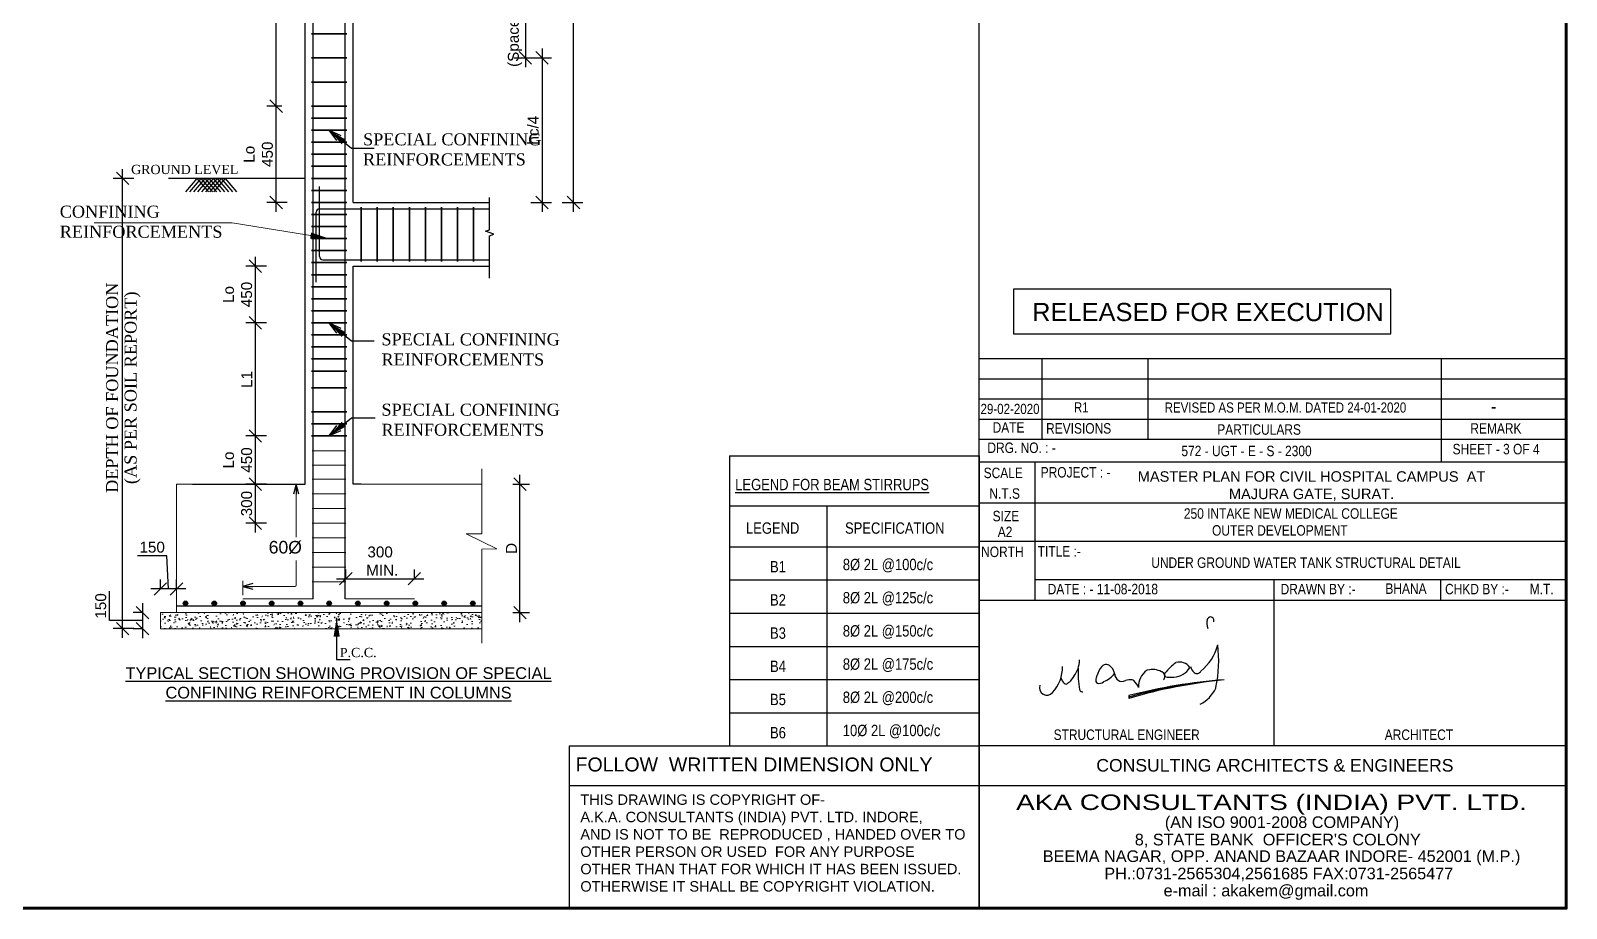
# Model space of a CAD drawing. Header units: inches. Extents: x -82712 to 364260, y -240815 to -94944.
# Drawn here: x 136435 to 159312, y -149045 to -135972 of the extents above; entities that cross this region are included whole.
import ezdxf
from ezdxf.enums import TextEntityAlignment as Align

# ---------------------------------------------------------------- set-up
doc = ezdxf.new("R2010")
doc.units = ezdxf.units.IN
doc.header["$MEASUREMENT"] = 0
doc.layers.get('Defpoints').update_dxf_attribs({"color": 8})
for name, color, linetype, lineweight in [('2MM', 8, 'Continuous', 20), ('CAP', 171, 'Continuous', 20), ('HATCH', 252, 'Continuous', 15), ('REIN', 90, 'Continuous', 35), ('text', 7, 'Continuous', 25)]:
    doc.layers.add(name, color=color, linetype=linetype, lineweight=lineweight)
for name, color, linetype in [('COL TEXT', 7, 'Continuous'), ('Dim', 135, 'Continuous'), ('FORMAT', 7, 'Continuous'), ('T-Text', 7, 'Continuous'), ('TITLE', 7, 'Continuous')]:
    doc.layers.add(name, color=color, linetype=linetype)
doc.layers.add('SINGCHER', color=7, linetype='Continuous', lineweight=25, true_color=0x003beb)
doc.styles.add('10 INCH', font='arial.ttf')
doc.styles.add('a1', font='arial.ttf', dxfattribs={"height": 0.3})
doc.styles.add('A2', font='arial.ttf', dxfattribs={"height": 0.25})
doc.styles.add('ARIAL NARROW', font='ARIALN.TTF')
doc.styles.add('COL', font='times.ttf')
doc.styles.add('ROMAND', font='arial.ttf')
doc.styles.add('sanserif', font='sanss___.ttf', dxfattribs={"height": 300})
doc.styles.get("Standard").update_dxf_attribs({"font": 'arial.ttf'})
doc.dimstyles.new('CL DIMENSIONS', dxfattribs={"dimtxt": 0.25, "dimasz": 0.2, "dimexe": 0.15, "dimexo": 0.5, "dimgap": 0.05, "dimtad": 1, "dimdec": 0, "dimlfac": 1000, "dimzin": 3, "dimdsep": 46, "dimtxsty": '10 INCH', "dimblk": 'OBLIQUE', "dimcen": 0.15, "dimdle": 0.15, "dimclrd": 256, "dimclre": 256, "dimclrt": 256, "dimadec": 1, "dimazin": 0, "dimtfac": 1, "dimtdec": 0, "dimtofl": 0, "dimtmove": 1, "dimatfit": 3, "dimldrblk": 'OPEN30', "dimfxl": 1, "dimtolj": 1, "dimtzin": 0, "dimlwd": -1, "dimlwe": -1, "dimarcsym": 0})
doc.dimstyles.new('GRID DIM', dxfattribs={"dimtxt": 0.35, "dimasz": 0.1, "dimexe": 0.1, "dimexo": 0.1, "dimgap": 0.09, "dimtad": 0, "dimdec": 0, "dimlfac": 1000, "dimzin": 0, "dimdsep": 46, "dimtxsty": 'Standard', "dimblk": 'OBLIQUE', "dimcen": 0.09, "dimclrd": 73, "dimclre": 73, "dimclrt": 1, "dimadec": 0, "dimazin": 0, "dimtfac": 1, "dimtdec": 0, "dimtofl": 0, "dimtmove": 1, "dimatfit": 3, "dimfxl": 1.25, "dimtolj": 1, "dimtzin": 0, "dimlwd": 13, "dimlwe": 13, "dimarcsym": 0})
doc.dimstyles.get("Standard").update_dxf_attribs({"dimtxt": 0.18, "dimasz": 0.18, "dimexe": 0.18, "dimexo": 0.0625, "dimgap": 0.09, "dimtad": 0, "dimtih": 1, "dimtoh": 1, "dimdec": 4, "dimzin": 0, "dimdsep": 46, "dimtxsty": 'Standard', "dimcen": 0.09, "dimadec": 0, "dimazin": 0, "dimtfac": 1, "dimtdec": 4, "dimtofl": 0, "dimtmove": 0, "dimatfit": 3, "dimfxl": 1, "dimtolj": 1, "dimtzin": 0, "dimarcsym": 0})

# ---------------------------------------------------------------- blocks, each defined once
blk = doc.blocks.new('MANOJ SIR')
at = {"layer": 'SINGCHER'}
blk.add_line((127.7, -15), (127.7, -18.9), dxfattribs=at)
for centre, radius, start, end in [((255.8, 88.9), 16.1, 156.7141, 207.4099), ((245.1, 93.6), 4.39, 59.0666, 156.7141), ((244.3, 92.3), 5.93, 345.543, 59.0666), ((184.1, 77.1), 74.1, 309.7314, 344.9276), ((72.2, 35.2), 184.8, 347.9544, 7.0437), ((-23.4, 26.9), 56.1, 318.1107, 359.8467), ((15.6, 37.4), 41.5, 323.6193, 358.3232), ((184.5, 17.1), 129.6, 176.6801, 190.466), ((115.8, 4.2), 35.1, 139.793, 165.0313), ((95.4, 20.7), 8.92, 32.2093, 136.3302), ((90.5, 13.6), 17.2, 7.889, 43.6848), ((161.5, -8.2), 30.7, 64.0867, 102.5109), ((237.8, -27), 72.9, 125.6193, 142.7316), ((191.3, 39.8), 28.2, 272.6906, 329.078), ((200.7, 15.3), 17.9, 34.1234, 107.5268), ((230.4, 29.3), 14.1, 190.9521, 231.8721), ((10.2, -3.5), 10.8, 161.042, 319.16), ((49.4, 16.2), 19.9, 196.4253, 222.5342), ((37.4, 5.2), 3.66, 222.5342, 277.08), ((24.5, 26.3), 28.1, 298.5749, 331.1529), ((89.5, 7.6), 9.29, 151.0723, 194.4307), ((84, 6.3), 3.66, 195.7416, 249.6231), ((84.7, 11.4), 3.44, 147.0016, 168.5361), ((85, 13), 10.4, 257.2825, 306.8775), ((93.5, 1.8), 3.66, 112.4381, 126.8775), ((77.5, 40.4), 38.1, 292.4381, 321.6245), ((118.3, 16.3), 10.8, 181.9889, 294.9243), ((130.4, -16.3), 24.1, 84.1347, 108.2066), ((332.8, -761.8), 772.5, 95.0404, 105.3914), ((323.6, -771.7), 781.6, 94.3109, 104.5156), ((339, -739.5), 750.9, 95.6628, 106.3401), ((132.4, 4), 3.66, 46.3856, 84.1347), ((114, -15.4), 30.4, 23.3578, 46.3856), ((170, -1.6), 28.2, 125.9175, 183.4168), ((155.6, 18.2), 3.66, 102.5109, 125.9175), ((173.3, 16.1), 3.66, 40.1447, 64.0867), ((172.2, 12.3), 7.37, 318.9351, 57.2824), ((182.8, 15.3), 3.62, 148.6834, 274.8746), ((188.1, 43.1), 31.8, 261.0252, 277.6143), ((192.8, 8), 3.66, 92.6906, 97.6143), ((225.7, 23.5), 6.68, 233.3684, 329.4674), ((60.7, -5.7), 3.66, 190.466, 250.4116), ((61.4, -3.6), 5.91, 250.4116, 273.9769), ((209.8, 15.1), 47, 296.1242, 335.6848), ((249.4, -2.7), 3.66, 334.0673, 348.8451)]:
    blk.add_arc(centre, radius, start, end, dxfattribs=at)
blk = doc.blocks.new('_Oblique')
at = {"layer": '2MM', "color": 0, "lineweight": -2}
blk.add_line((-0.5, -0.5), (0.5, 0.5), dxfattribs=at)
blk = doc.blocks.new('*D825')
at = {"layer": 'Defpoints', "color": 0, "transparency": 16777216}
for p in [(2.951, 9.617), (3.544, 9.617), (4.187, 8.073)]:
    blk.add_point(p, dxfattribs=at)
at = {"layer": 'Dim', "linetype": 'Continuous', "transparency": 16777216}
for p, q in [((3.044, 9.617), (2.801, 9.617)), ((3.131, 8.073), (2.801, 8.073))]:
    blk.add_line(p, q, dxfattribs=at)
at = {"layer": 'Dim', "transparency": 16777216}
blk.add_line((2.951, 7.923), (2.951, 9.767), dxfattribs=at)
at = {"layer": 'Dim', "transparency": 16777216, "xscale": 0.2, "yscale": 0.2, "zscale": 0.2}
for p, rotation in [((2.951, 9.617), 90), ((2.951, 8.073), 270)]:
    blk.add_blockref('_Oblique', p, dxfattribs=dict(at, rotation=rotation))
at = {"layer": 'Dim', "transparency": 16777216, "insert": (2.666, 8.845), "char_height": 0.175, "attachment_point": 5, "rotation": 90, "style": '10 INCH'}
blk.add_mtext('\\A1;Lo\\P450', dxfattribs=at)
blk = doc.blocks.new('_Open30')
at = {"color": 0, "linetype": 'ByBlock', "lineweight": -2}
for p, q in [((-1, 0.27), (0, 0)), ((0, 0), (-1, -0.27)), ((0, 0), (-1, 0))]:
    blk.add_line(p, q, dxfattribs=at)
blk = doc.blocks.new('*D826')
at = {"layer": 'Defpoints', "color": 0, "transparency": 16777216}
for p in [(2.951, 13.261), (3.518, 13.261), (3.544, 9.617)]:
    blk.add_point(p, dxfattribs=at)
at = {"layer": 'Dim', "transparency": 16777216}
blk.add_line((2.951, 9.467), (2.951, 13.411), dxfattribs=at)
at = {"layer": 'Dim', "linetype": 'Continuous', "transparency": 16777216}
for p, q in [((3.018, 13.261), (2.801, 13.261)), ((3.044, 9.617), (2.801, 9.617))]:
    blk.add_line(p, q, dxfattribs=at)
at = {"layer": 'Dim', "transparency": 16777216, "xscale": 0.2, "yscale": 0.2, "zscale": 0.2}
for p, rotation in [((2.951, 13.261), 90), ((2.951, 9.617), 270)]:
    blk.add_blockref('_Oblique', p, dxfattribs=dict(at, rotation=rotation))
at = {"layer": 'Dim', "transparency": 16777216, "insert": (2.813, 11.439), "char_height": 0.175, "attachment_point": 5, "rotation": 90, "style": '10 INCH'}
blk.add_mtext('\\A1;L1', dxfattribs=at)
blk = doc.blocks.new('*D828')
at = {"layer": 'Defpoints', "color": 0, "transparency": 16777216}
for p in [(6.903, 14.827), (7.718, 14.827), (6.903, 8.073)]:
    blk.add_point(p, dxfattribs=at)
at = {"layer": 'Dim', "linetype": 'Continuous', "transparency": 16777216}
for p, q in [((7.538, 14.827), (7.868, 14.827)), ((7.538, 8.073), (7.868, 8.073))]:
    blk.add_line(p, q, dxfattribs=at)
at = {"layer": 'Dim', "transparency": 16777216}
blk.add_line((7.718, 7.923), (7.718, 14.977), dxfattribs=at)
at = {"layer": 'Dim', "transparency": 16777216, "xscale": 0.2, "yscale": 0.2, "zscale": 0.2}
for p, rotation in [((7.718, 14.827), 90), ((7.718, 8.073), 270)]:
    blk.add_blockref('_Oblique', p, dxfattribs=dict(at, rotation=rotation))
at = {"layer": 'Dim', "transparency": 16777216, "insert": (7.579, 11.45), "char_height": 0.175, "attachment_point": 5, "rotation": 90, "style": '10 INCH'}
blk.add_mtext('\\A1;hc', dxfattribs=at)
blk = doc.blocks.new('*D830')
at = {"layer": 'Defpoints', "color": 0, "transparency": 16777216}
for p in [(4.512, 12.575), (4.514, 10.39), (6.947, 10.39)]:
    blk.add_point(p, dxfattribs=at)
at = {"layer": 'Dim', "linetype": 'Continuous', "transparency": 16777216}
for p, q in [((6.767, 12.575), (7.097, 12.575)), ((6.767, 10.39), (7.097, 10.39))]:
    blk.add_line(p, q, dxfattribs=at)
at = {"layer": 'Dim', "transparency": 16777216}
blk.add_line((6.947, 12.725), (6.947, 10.24), dxfattribs=at)
at = {"layer": 'Dim', "transparency": 16777216, "xscale": 0.2, "yscale": 0.2, "zscale": 0.2}
for p, rotation in [((6.947, 12.575), 90), ((6.947, 10.39), 270)]:
    blk.add_blockref('_Oblique', p, dxfattribs=dict(at, rotation=rotation))
at = {"layer": 'Dim', "transparency": 16777216, "insert": (6.635, 11.482), "char_height": 0.175, "attachment_point": 5, "rotation": 90, "style": '10 INCH'}
blk.add_mtext('\\A1;hc/2\\P (Space for Lap Splices)', dxfattribs=at)
blk = doc.blocks.new('*D831')
at = {"layer": 'Defpoints', "color": 0, "transparency": 16777216}
for p in [(4.512, 10.39), (4.512, 8.073), (7.215, 8.073)]:
    blk.add_point(p, dxfattribs=at)
at = {"layer": 'Dim', "linetype": 'Continuous', "transparency": 16777216}
for p, q in [((7.035, 10.39), (7.365, 10.39)), ((7.035, 8.073), (7.365, 8.073))]:
    blk.add_line(p, q, dxfattribs=at)
at = {"layer": 'Dim', "transparency": 16777216}
blk.add_line((7.215, 10.54), (7.215, 7.923), dxfattribs=at)
at = {"layer": 'Dim', "transparency": 16777216, "xscale": 0.2, "yscale": 0.2, "zscale": 0.2}
for p, rotation in [((7.215, 10.39), 90), ((7.215, 8.073), 270)]:
    blk.add_blockref('_Oblique', p, dxfattribs=dict(at, rotation=rotation))
at = {"layer": 'Dim', "transparency": 16777216, "insert": (7.074, 9.231), "char_height": 0.175, "attachment_point": 5, "rotation": 90, "style": '10 INCH'}
blk.add_mtext('\\A1;hc/4', dxfattribs=at)
blk = doc.blocks.new('*D832')
at = {"layer": 'Defpoints', "color": 0, "transparency": 16777216}
for p in [(0.491, 8.459), (1.227, 8.459), (1.227, 1.241)]:
    blk.add_point(p, dxfattribs=at)
at = {"layer": 'Dim', "linetype": 'Continuous', "transparency": 16777216}
for p, q in [((0.671, 8.459), (0.341, 8.459)), ((0.671, 1.241), (0.341, 1.241))]:
    blk.add_line(p, q, dxfattribs=at)
at = {"layer": 'Dim', "transparency": 16777216}
blk.add_line((0.491, 1.091), (0.491, 8.609), dxfattribs=at)
at = {"layer": 'Dim', "transparency": 16777216, "xscale": 0.2, "yscale": 0.2, "zscale": 0.2}
for p, rotation in [((0.491, 8.459), 90), ((0.491, 1.241), 270)]:
    blk.add_blockref('_Oblique', p, dxfattribs=dict(at, rotation=rotation))
blk = doc.blocks.new('*D833')
at = {"layer": 'Defpoints', "color": 0, "transparency": 16777216}
for p in [(2.618, 4.33), (3.544, 4.33), (3.415, 3.558)]:
    blk.add_point(p, dxfattribs=at)
at = {"layer": 'Dim', "transparency": 16777216}
blk.add_line((2.618, 3.408), (2.618, 4.48), dxfattribs=at)
at = {"layer": 'Dim', "linetype": 'Continuous', "transparency": 16777216}
for p, q in [((2.798, 4.33), (2.468, 4.33)), ((2.798, 3.558), (2.468, 3.558))]:
    blk.add_line(p, q, dxfattribs=at)
at = {"layer": 'Dim', "transparency": 16777216, "xscale": 0.2, "yscale": 0.2, "zscale": 0.2}
for p, rotation in [((2.618, 4.33), 90), ((2.618, 3.558), 270)]:
    blk.add_blockref('_Oblique', p, dxfattribs=dict(at, rotation=rotation))
at = {"layer": 'Dim', "transparency": 16777216, "insert": (2.333, 3.944), "char_height": 0.175, "attachment_point": 5, "rotation": 90, "style": '10 INCH'}
blk.add_mtext('\\A1;Lo\\P450', dxfattribs=at)
blk = doc.blocks.new('*D834')
at = {"layer": 'Defpoints', "color": 0, "transparency": 16777216}
for p in [(2.618, 6.143), (3.544, 6.143), (3.544, 4.33)]:
    blk.add_point(p, dxfattribs=at)
at = {"layer": 'Dim', "transparency": 16777216}
blk.add_line((2.618, 4.18), (2.618, 6.293), dxfattribs=at)
at = {"layer": 'Dim', "linetype": 'Continuous', "transparency": 16777216}
for p, q in [((2.798, 6.143), (2.468, 6.143)), ((2.798, 4.33), (2.468, 4.33))]:
    blk.add_line(p, q, dxfattribs=at)
at = {"layer": 'Dim', "transparency": 16777216, "xscale": 0.2, "yscale": 0.2, "zscale": 0.2}
for p, rotation in [((2.618, 6.143), 90), ((2.618, 4.33), 270)]:
    blk.add_blockref('_Oblique', p, dxfattribs=dict(at, rotation=rotation))
at = {"layer": 'Dim', "transparency": 16777216, "insert": (2.48, 5.236), "char_height": 0.175, "attachment_point": 5, "rotation": 90, "style": '10 INCH'}
blk.add_mtext('\\A1;L1', dxfattribs=at)
blk = doc.blocks.new('*D835')
at = {"layer": 'Defpoints', "color": 0, "transparency": 16777216}
for p in [(2.618, 7.051), (3.544, 7.051), (3.544, 6.143)]:
    blk.add_point(p, dxfattribs=at)
at = {"layer": 'Dim', "transparency": 16777216}
blk.add_line((2.618, 5.993), (2.618, 7.201), dxfattribs=at)
at = {"layer": 'Dim', "linetype": 'Continuous', "transparency": 16777216}
for p, q in [((2.798, 7.051), (2.468, 7.051)), ((2.798, 6.143), (2.468, 6.143))]:
    blk.add_line(p, q, dxfattribs=at)
at = {"layer": 'Dim', "transparency": 16777216, "xscale": 0.2, "yscale": 0.2, "zscale": 0.2}
for p, rotation in [((2.618, 7.051), 90), ((2.618, 6.143), 270)]:
    blk.add_blockref('_Oblique', p, dxfattribs=dict(at, rotation=rotation))
at = {"layer": 'Dim', "transparency": 16777216, "insert": (2.333, 6.597), "char_height": 0.175, "attachment_point": 5, "rotation": 90, "style": '10 INCH'}
blk.add_mtext('\\A1;Lo\\P450', dxfattribs=at)
blk = doc.blocks.new('*D824')
at = {"layer": 'Defpoints', "color": 0, "transparency": 16777216}
for p in [(1.095, 1.877), (1.353, 1.877), (1.095, 1.497)]:
    blk.add_point(p, dxfattribs=at)
at = {"layer": 'Dim', "transparency": 16777216}
for p, q in [((1.199, 2.407), (0.73, 2.407)), ((1.224, 1.877), (1.199, 2.407)), ((1.503, 1.877), (0.945, 1.877))]:
    blk.add_line(p, q, dxfattribs=at)
at = {"layer": 'Dim', "linetype": 'Continuous', "transparency": 16777216}
for p, q in [((1.095, 1.877), (1.095, 2.027)), ((1.353, 1.877), (1.353, 2.027))]:
    blk.add_line(p, q, dxfattribs=at)
at = {"layer": 'Dim', "transparency": 16777216, "xscale": 0.2, "yscale": 0.2, "zscale": 0.2, "rotation": 180}
blk.add_blockref('_Oblique', (1.095, 1.877), dxfattribs=at)
at = {"layer": 'Dim', "transparency": 16777216, "xscale": 0.2, "yscale": 0.2, "zscale": 0.2}
blk.add_blockref('_Oblique', (1.353, 1.877), dxfattribs=at)
at = {"layer": 'Dim', "transparency": 16777216, "insert": (0.964, 2.546), "char_height": 0.175, "attachment_point": 5, "style": '10 INCH'}
blk.add_mtext('\\A1;150', dxfattribs=at)
blk = doc.blocks.new('*D836')
at = {"layer": 'Defpoints', "color": 0, "transparency": 16777216}
for p in [(1.095, 1.497), (0.81, 1.24), (1.095, 1.24)]:
    blk.add_point(p, dxfattribs=at)
at = {"layer": 'Dim', "transparency": 16777216}
for p, q in [((0.28, 1.371), (0.28, 1.84)), ((0.81, 1.647), (0.81, 1.09)), ((0.81, 1.369), (0.28, 1.371))]:
    blk.add_line(p, q, dxfattribs=at)
at = {"layer": 'Dim', "linetype": 'Continuous', "transparency": 16777216}
for p, q in [((0.81, 1.497), (0.66, 1.497)), ((0.81, 1.24), (0.66, 1.24))]:
    blk.add_line(p, q, dxfattribs=at)
at = {"layer": 'Dim', "transparency": 16777216, "xscale": 0.2, "yscale": 0.2, "zscale": 0.2}
for p, rotation in [((0.81, 1.497), 90), ((0.81, 1.24), 270)]:
    blk.add_blockref('_Oblique', p, dxfattribs=dict(at, rotation=rotation))
at = {"layer": 'Dim', "transparency": 16777216, "insert": (0.14, 1.605), "char_height": 0.175, "attachment_point": 5, "rotation": 90, "style": '10 INCH'}
blk.add_mtext('\\A1;150', dxfattribs=at)
blk = doc.blocks.new('*D801')
at = {"layer": 'Defpoints', "color": 0, "transparency": 16777216}
for p in [(390678.906, 1209859.513), (390680.005, 1209859.593), (390680.005, 1209859.273)]:
    blk.add_point(p, dxfattribs=at)
at = {"layer": 'Dim', "linetype": 'Continuous', "transparency": 16777216}
for p, q in [((390678.906, 1209859.593), (390678.906, 1209859.743)), ((390680.005, 1209859.593), (390680.005, 1209859.743))]:
    blk.add_line(p, q, dxfattribs=at)
at = {"layer": 'Dim', "transparency": 16777216}
blk.add_line((390678.756, 1209859.593), (390680.155, 1209859.593), dxfattribs=at)
at = {"layer": 'Dim', "transparency": 16777216, "xscale": 0.2, "yscale": 0.2, "zscale": 0.2, "rotation": 180}
blk.add_blockref('_Oblique', (390678.906, 1209859.593), dxfattribs=at)
at = {"layer": 'Dim', "transparency": 16777216, "xscale": 0.2, "yscale": 0.2, "zscale": 0.2}
blk.add_blockref('_Oblique', (390680.005, 1209859.593), dxfattribs=at)
at = {"layer": 'Dim', "transparency": 16777216, "insert": (390679.455, 1209859.877), "char_height": 0.175, "attachment_point": 5, "style": '10 INCH'}
blk.add_mtext('\\A1;300\\P MIN.', dxfattribs=at)
blk = doc.blocks.new('*D837')
at = {"layer": 'Defpoints', "color": 0, "transparency": 16777216}
for p in [(6.248, 3.558), (6.861, 3.558), (6.248, 1.497)]:
    blk.add_point(p, dxfattribs=at)
at = {"layer": 'Dim', "transparency": 16777216}
blk.add_line((6.861, 1.347), (6.861, 3.708), dxfattribs=at)
at = {"layer": 'Dim', "linetype": 'Continuous', "transparency": 16777216}
for p, q in [((6.748, 3.558), (7.011, 3.558)), ((6.748, 1.497), (7.011, 1.497))]:
    blk.add_line(p, q, dxfattribs=at)
at = {"layer": 'Dim', "transparency": 16777216, "xscale": 0.2, "yscale": 0.2, "zscale": 0.2}
for p, rotation in [((6.861, 3.558), 90), ((6.861, 1.497), 270)]:
    blk.add_blockref('_Oblique', p, dxfattribs=dict(at, rotation=rotation))
at = {"layer": 'Dim', "transparency": 16777216, "insert": (6.723, 2.527), "char_height": 0.175, "attachment_point": 5, "rotation": 90, "style": '10 INCH'}
blk.add_mtext('\\A1;D', dxfattribs=at)
blk = doc.blocks.new('*D838')
at = {"layer": 'Defpoints', "color": 0, "transparency": 16777216}
for p in [(2.618, 3.558), (3.415, 3.558), (3.532, 2.932)]:
    blk.add_point(p, dxfattribs=at)
at = {"layer": 'Dim', "transparency": 16777216}
blk.add_line((2.618, 2.782), (2.618, 3.708), dxfattribs=at)
at = {"layer": 'Dim', "linetype": 'Continuous', "transparency": 16777216}
for p, q in [((2.798, 3.558), (2.468, 3.558)), ((2.798, 2.932), (2.468, 2.932))]:
    blk.add_line(p, q, dxfattribs=at)
at = {"layer": 'Dim', "transparency": 16777216, "xscale": 0.2, "yscale": 0.2, "zscale": 0.2}
for p, rotation in [((2.618, 3.558), 90), ((2.618, 2.932), 270)]:
    blk.add_blockref('_Oblique', p, dxfattribs=dict(at, rotation=rotation))
at = {"layer": 'Dim', "transparency": 16777216, "insert": (2.333, 3.245), "char_height": 0.175, "attachment_point": 5, "rotation": 90, "style": '10 INCH'}
blk.add_mtext('\\A1;\\P300', dxfattribs=at)
blk = doc.blocks.new('A$C6C917315')
at = {"lineweight": 35, "ltscale": 0.2}
for points in [[(1.4624, 1.6474, 1), (1.535, 1.6474, 1)], [(1.923, 1.6474, 1), (1.9956, 1.6474, 1)], [(1.9386, 1.6318, 1), (1.9801, 1.6318, 1)], [(2.3837, 1.6474, 1), (2.4562, 1.6474, 1)], [(2.3992, 1.6318, 1), (2.4407, 1.6318, 1)], [(2.8443, 1.6474, 1), (2.9169, 1.6474, 1)], [(2.8599, 1.6318, 1), (2.9013, 1.6318, 1)], [(3.305, 1.6474, 1), (3.3775, 1.6474, 1)], [(3.3205, 1.6318, 1), (3.362, 1.6318, 1)], [(3.7656, 1.6474, 1), (3.8382, 1.6474, 1)], [(3.7812, 1.6318, 1), (3.8226, 1.6318, 1)], [(4.2263, 1.6474, 1), (4.2988, 1.6474, 1)], [(4.2418, 1.6318, 1), (4.2833, 1.6318, 1)], [(4.6869, 1.6474, 1), (4.7594, 1.6474, 1)], [(4.7024, 1.6318, 1), (4.7439, 1.6318, 1)], [(5.1475, 1.6474, 1), (5.2201, 1.6474, 1)], [(5.1631, 1.6318, 1), (5.2045, 1.6318, 1)], [(5.6082, 1.6474, 1), (5.6807, 1.6474, 1)], [(5.6237, 1.6318, 1), (5.6652, 1.6318, 1)], [(6.0688, 1.6474, 1), (6.1414, 1.6474, 1)], [(6.0844, 1.6318, 1), (6.1258, 1.6318, 1)]]:
    blk.add_hatch(color=256, dxfattribs=at).paths.add_polyline_path(points)
at = {"layer": 'HATCH'}
h = blk.add_hatch(dxfattribs=at)
h.set_pattern_fill('AR-CONC', color=256, scale=0.032175, style=0)
h.set_pattern_definition([(50, (-696585.0145, -6861.23394), (0.23077976841, -0.020190613573), [0.02413138642, -0.26544525063]), (355, (-696585.0145, -6861.23394), (-0.04464349397, 0.242019187214), [0.01930510914, -0.2123562005]), (100.4514, (-696584.99526, -6861.23563), (0.18613644584, 0.22182842671), [0.02050852207, -0.225593749875]), (46.1842, (-696585.0145, -6861.1696), (0.34338674865, -0.05325604393), [0.03619707963, -0.39816787594]), (96.6356, (-696584.98588, -6861.17403), (0.30072942561, 0.31342419683), [0.03076278407, -0.33839057076]), (351.1842, (-696585.0145, -6861.1696), (0.30072918095, 0.31342443172), [0.0289576637, -0.31853430076]), (21, (-696584.98232, -6861.18568), (0.19205592976, -0.129543360413), [0.02413138642, -0.26544525063]), (326, (-696584.98232, -6861.18568), (0.07828715062, 0.233318346), [0.01930510914, -0.2123562005]), (71.4514, (-696584.96631, -6861.19648), (0.270343159065, 0.10377477398), [0.02050852207, -0.225593749875]), (37.5, (-696585.01449, -6861.23394), (0.003912455566, 0.107109202986), [0, -0.209782185952, 0, -0.215573718693, 0, -0.213160580051]), (7.5, (-696585.01449, -6861.23394), (0.084643102181, 0.126902685711), [0, -0.122909194837, 0, -0.204955908668, 0, -0.081242334284]), (327.5, (-696585.086245, -6861.23394), (0.171758339832, -0.007257071007), [0, -0.080437954736, 0, -0.250966418777, 0, -0.333013132608]), (317.5, (-696585.11842, -6861.23394), (0.18764121077, 0.03220896015), [0, -0.104569341157, 0, -0.166667442214, 0, -0.236487586925])])
h.paths.add_polyline_path([(6.252, 1.4973), (1.0954, 1.4973), (1.0954, 1.2397), (6.252, 1.2397)])
at = {"ltscale": 0.2}
for p, q in [((3.4146, 3.5576), (3.4154, 11.4277)), ((4.1868, 8.0731), (4.1868, 11.4277)), ((3.4146, 8.4592), (1.2267, 8.4592)), ((1.6819, 8.4592), (1.4971, 8.2435)), ((1.7462, 8.4592), (1.5615, 8.2435)), ((1.8106, 8.4592), (1.6258, 8.2435)), ((1.6819, 8.4592), (1.8666, 8.2435)), ((1.8749, 8.4592), (1.6902, 8.2435)), ((1.7462, 8.4592), (1.931, 8.2435)), ((1.9393, 8.4592), (1.7545, 8.2435)), ((1.8106, 8.4592), (1.9953, 8.2435)), ((2.0036, 8.4592), (1.8189, 8.2435)), ((1.8749, 8.4592), (2.0597, 8.2435)), ((2.068, 8.4592), (1.8832, 8.2435)), ((1.9393, 8.4592), (2.124, 8.2435)), ((2.1323, 8.4592), (1.9476, 8.2435)), ((2.0036, 8.4592), (2.1884, 8.2435)), ((2.068, 8.4592), (2.2527, 8.2435)), ((2.1323, 8.4592), (2.3171, 8.2435)), ((4.1868, 8.0731), (6.3747, 8.0731)), ((4.1868, 3.5576), (4.1868, 7.051)), ((4.1868, 7.051), (6.3747, 7.051)), ((1.6128, 3.5576), (3.2859, 3.5576)), ((3.2859, 3.5576), (3.4146, 3.5576))]:
    blk.add_line(p, q, dxfattribs=at)
at = {"color": 3, "lineweight": 30, "ltscale": 0.2}
for p, q in [((3.5433, 1.7203), (3.5442, 11.4277)), ((4.0581, 1.7203), (4.059, 11.4277)), ((3.6463, 7.2054), (3.6463, 8.3305)), ((3.5948, 6.7936), (3.5948, 7.9186)), ((3.6463, 7.9701), (6.3747, 7.9701)), ((3.6977, 7.1539), (6.3747, 7.1539)), ((1.353, 1.6071), (6.2477, 1.6071))]:
    blk.add_line(p, q, dxfattribs=at)
at = {"color": 125}
for p, q in [((4.1619, 8.9407), (4.5232, 8.9407)), ((4.1619, 5.8519), (4.5232, 5.8519)), ((4.1619, 4.6205), (4.5232, 4.6205)), ((4.3155, 3.5576), (4.1868, 3.5576))]:
    blk.add_line(p, q, dxfattribs=at)
at = {"color": 0, "linetype": 'ByBlock', "lineweight": -2}
for p, q in [((3.2722, 3.5582), (3.229, 3.3972)), ((3.3153, 3.3972), (3.2722, 3.5582)), ((3.2722, 3.5582), (3.2722, 3.3972)), ((2.5774, 1.9622), (2.4164, 1.9191)), ((2.4164, 1.9191), (2.5774, 1.8759)), ((2.4164, 1.9191), (2.5774, 1.9191))]:
    blk.add_line(p, q, dxfattribs=at)
at = {"ltscale": 0.2}
blk.add_lwpolyline([(6.3747, 6.8613), (6.3747, 7.5383), (6.441, 7.5624), (6.3084, 7.6107), (6.3747, 7.6348), (6.3747, 8.1503)], dxfattribs=at)
at = {"color": 3}
blk.add_lwpolyline([(6.2477, 1.4219), (6.1927, 1.4219)], dxfattribs=at)
at = {"ltscale": 0.2}
for centre, radius in [((1.4987, 1.6474), 0.0363), ((1.9593, 1.6474), 0.0363), ((1.9593, 1.6318), 0.0207), ((2.42, 1.6474), 0.0363), ((2.42, 1.6318), 0.0207), ((2.8806, 1.6474), 0.0363), ((2.8806, 1.6318), 0.0207), ((3.3412, 1.6474), 0.0363), ((3.3412, 1.6318), 0.0207), ((3.8019, 1.6474), 0.0363), ((3.8019, 1.6318), 0.0207), ((4.2625, 1.6474), 0.0363), ((4.2625, 1.6318), 0.0207), ((4.7232, 1.6474), 0.0363), ((4.7232, 1.6318), 0.0207), ((5.1838, 1.6474), 0.0363), ((5.1838, 1.6318), 0.0207), ((5.6445, 1.6474), 0.0363), ((5.6445, 1.6318), 0.0207), ((6.1051, 1.6474), 0.0363), ((6.1051, 1.6318), 0.0207)]:
    blk.add_circle(centre, radius, dxfattribs=at)
at = {"color": 3, "lineweight": 30, "ltscale": 0.2}
for centre, start, end in [((3.6463, 7.9186), 90, 180), ((3.6977, 7.2054), 180, 270)]:
    blk.add_arc(centre, 0.0515, start, end, dxfattribs=at)
at = {"layer": 'CAP', "lineweight": 15}
for p, q in [((6.2477, 3.8038), (6.2477, 2.7618)), ((3.414, 3.5576), (1.353, 3.5576)), ((1.353, 3.5576), (1.353, 1.4973)), ((4.1868, 3.5576), (6.2477, 3.5576)), ((6.2477, 2.5135), (6.2477, 1.0081)), ((1.0954, 1.4973), (6.2477, 1.4973)), ((1.0954, 1.2397), (1.0954, 1.4973)), ((2.7698, 1.4973), (4.8308, 1.4973)), ((6.2477, 1.2397), (1.0954, 1.2397))]:
    blk.add_line(p, q, dxfattribs=at)
blk.add_lwpolyline([(6.2477, 2.7618), (5.996, 2.7618), (6.4896, 2.5225), (6.2477, 2.5135)], dxfattribs=at)
at = {"layer": 'Dim', "lineweight": 15}
for p, q in [((3.2722, 2.7069), (3.2722, 3.3972)), ((3.2722, 1.9352), (3.2722, 2.3312)), ((1.353, 1.5746), (1.353, 2.1787)), ((2.4164, 1.7751), (2.4164, 2.005)), ((2.5774, 1.9191), (3.2561, 1.9191))]:
    blk.add_line(p, q, dxfattribs=at)
blk.add_arc((3.2561, 1.9352), 0.0161, 270, 0, dxfattribs=at)
at = {"layer": 'REIN', "ltscale": 0.2}
for p, q in [((3.5176, 10.7758), (4.0838, 10.7758)), ((3.5176, 10.3897), (4.0838, 10.3897)), ((3.5176, 10.0036), (4.0838, 10.0036)), ((3.5176, 9.6175), (4.0838, 9.6175)), ((3.5176, 9.4244), (4.0838, 9.4244)), ((3.5176, 9.2314), (4.0838, 9.2314)), ((3.5176, 9.0383), (4.0838, 9.0383)), ((3.5176, 8.8453), (4.0838, 8.8453)), ((3.5176, 8.6522), (4.0838, 8.6522)), ((3.5176, 8.4592), (4.0838, 8.4592)), ((3.5176, 8.2661), (4.0838, 8.2661)), ((3.5176, 8.0731), (4.0838, 8.0731)), ((3.5177, 7.88), (4.0839, 7.88)), ((4.3155, 7.9958), (4.3155, 7.1282)), ((4.5729, 7.9958), (4.5729, 7.1282)), ((4.8303, 7.9958), (4.8303, 7.1282)), ((5.0877, 7.9958), (5.0877, 7.1282)), ((5.3451, 7.9958), (5.3451, 7.1282)), ((5.6025, 7.9958), (5.6025, 7.1282)), ((5.8599, 7.9958), (5.8599, 7.1282)), ((6.1173, 7.9958), (6.1173, 7.1282)), ((3.5177, 7.687), (4.0839, 7.687)), ((3.5177, 7.4939), (4.0839, 7.4939)), ((3.5177, 7.3009), (4.0839, 7.3009)), ((3.5177, 7.1078), (4.0839, 7.1078)), ((3.5177, 6.9148), (4.0839, 6.9148)), ((3.5177, 6.7217), (4.0839, 6.7217)), ((3.5176, 6.5287), (4.0838, 6.5287)), ((3.5176, 6.3356), (4.0838, 6.3356)), ((3.5176, 6.1425), (4.0838, 6.1425)), ((3.5176, 5.9495), (4.0838, 5.9495)), ((3.5176, 5.7564), (4.0838, 5.7564)), ((3.5176, 5.5634), (4.0838, 5.5634)), ((3.5176, 5.3703), (4.0838, 5.3703)), ((3.5176, 5.102), (4.0838, 5.102)), ((3.5176, 4.7159), (4.0838, 4.7159)), ((3.5176, 4.5228), (4.0838, 4.5228)), ((3.5176, 4.3298), (4.0838, 4.3298))]:
    blk.add_line(p, q, dxfattribs=at)
at = {"layer": 'REIN', "lineweight": 15}
for p, q in [((3.5316, 4.0886), (4.0691, 4.0886)), ((3.5316, 3.8632), (4.0691, 3.8632)), ((3.5316, 3.6379), (4.0691, 3.6379)), ((3.5316, 3.4028), (4.0691, 3.4028)), ((3.5316, 3.1676), (4.0691, 3.1676)), ((3.5316, 2.9325), (4.0691, 2.9325)), ((3.5316, 2.6973), (4.0691, 2.6973)), ((3.5316, 2.4622), (4.0691, 2.4622)), ((3.5316, 2.227), (4.0691, 2.227)), ((3.5316, 1.9919), (4.0691, 1.9919)), ((3.5433, 1.7203), (2.4164, 1.7203)), ((4.0581, 1.7203), (5.1681, 1.7203))]:
    blk.add_line(p, q, dxfattribs=at)
at = {"layer": 'COL TEXT', "color": 7, "insert": (3.952, 0.622), "char_height": 0.225226, "width": 8.12742, "attachment_point": 2, "style": 'sanserif'}
blk.add_mtext('{\\H0.8333x;\\LTYPICAL SECTION SHOWING PROVISION OF SPECIAL CONFINING REINFORCEMENT IN COLUMNS}', dxfattribs=at)
at = {"layer": 'Dim', "style": 'A2'}
blk.add_text('60%%C', height=0.20161, dxfattribs=at).set_placement((2.8322, 2.4456))
at = {"layer": 'T-Text', "lineweight": -3, "ltscale": 0.2, "style": 'COL'}
blk.add_text('GROUND LEVEL', height=0.148006, dxfattribs=at).set_placement((2.3465, 8.5276), align=Align.RIGHT)
for s, p in [('DEPTH OF FOUNDATION', (0.418, 5.102)), ('(AS PER SOIL REPORT)', (0.7145, 5.102))]:
    blk.add_text(s, height=0.193051, rotation=90, dxfattribs=at).set_placement(p, align=Align.CENTER)
blk.add_text('P.C.C.', height=0.14801, dxfattribs=at).set_placement((3.9724, 0.7844))
at = {"layer": 'T-Text', "lineweight": -3, "ltscale": 0.2, "char_height": 0.193051, "width": 3.208639, "attachment_point": 1, "style": 'COL'}
for s, insert in [('SPECIAL CONFINING REINFORCEMENTS\\P ', (4.3452, 9.1813)), ('CONFINING REINFORCEMENTS ', (-0.5177, 8.0221)), ('SPECIAL CONFINING REINFORCEMENTS', (4.6402, 5.9746)), ('SPECIAL CONFINING REINFORCEMENTS', (4.6402, 4.8474))]:
    blk.add_mtext(s, dxfattribs=dict(at, insert=insert))
at = {"layer": 'Dim'}
for base, p1, p2, text, override, picture, middle in [((7.7176, 14.8275), (6.9032, 8.0731), (6.9032, 14.8275), 'hc', {"dimtxt": 0.175, "dimfxl": 0.18, "dimfxlon": 1}, '*D828', (7.5787, 11.4503)), ((2.9513, 13.2608), (3.5438, 9.6175), (3.5176, 13.2608), 'L1', {"dimtxt": 0.175, "dimfxl": 0.18, "dimfxlon": 1}, '*D826', (2.8134, 11.4391)), ((7.2147, 8.0731), (4.5123, 10.3897), (4.5123, 8.0731), 'hc/4', {"dimtxt": 0.175, "dimfxl": 0.18, "dimfxlon": 1}, '*D831', (7.0742, 9.2314)), ((2.9513, 9.6175), (4.1868, 8.0731), (3.5438, 9.6175), 'Lo\\P450', {"dimtxt": 0.175, "dimfxl": 0.18, "dimfxlon": 1}, '*D825', (2.6661, 8.8453)), ((0.4905, 8.4592), (1.2267, 1.241), (1.2267, 8.4592), ' ', {"dimfxl": 0.18, "dimfxlon": 1}, '*D832', (0.4905, 4.8501)), ((2.6179, 7.051), (3.5437, 6.1425), (3.5437, 7.051), 'Lo\\P450', {"dimtxt": 0.175, "dimfxl": 0.18, "dimfxlon": 1}, '*D835', (2.3328, 6.5968)), ((2.6179, 6.1425), (3.5435, 4.3298), (3.5437, 6.1425), 'L1', {"dimtxt": 0.175, "dimfxl": 0.18, "dimfxlon": 1}, '*D834', (2.4801, 5.2362)), ((2.6179, 4.3298), (3.4146, 3.5576), (3.5435, 4.3298), 'Lo\\P450', {"dimtxt": 0.175, "dimfxl": 0.18, "dimfxlon": 1}, '*D833', (2.3328, 3.9437)), ((2.6179, 3.5576), (3.5316, 2.9325), (3.4146, 3.5576), '\\P300', {"dimtxt": 0.175, "dimfxl": 0.18, "dimfxlon": 1}, '*D838', (2.3327, 3.245)), ((6.8605, 3.5576), (6.2477, 1.4973), (6.2477, 3.5576), 'D', {"dimtxt": 0.175, "dimfxl": 0.18, "dimfxlon": 1}, '*D837', (6.723, 2.5275))]:
    dim = blk.add_linear_dim(base=base, p1=p1, p2=p2, angle=90, text=text, dimstyle='CL DIMENSIONS', override=override, dxfattribs=at)
    dim.commit()
    dim.dimension.update_dxf_attribs({"geometry": picture, "text_midpoint": middle})
for base, p1, p2, text, picture, middle in [((6.9469, 10.3897), (4.5123, 12.5752), (4.5139, 10.3897), 'hc/2\\P (Space for Lap Splices)', '*D830', (6.9469, 11.4824)), ((0.8101, 1.2397), (1.0954, 1.4973), (1.0954, 1.2397), '150', '*D836', (0.2798, 1.4207))]:
    dim = blk.add_linear_dim(base=base, p1=p1, p2=p2, angle=90, text=text, dimstyle='CL DIMENSIONS', override={"dimtxt": 0.175, "dimfxl": 0.18, "dimfxlon": 1}, dxfattribs=at)
    dim.commit()
    dim.dimension.update_dxf_attribs({"geometry": picture, "text_midpoint": middle, "dimtype": 160})
dim = blk.add_linear_dim(base=(1.0954, 1.8767), p1=(1.353, 1.8767), p2=(1.0954, 1.4973), text='150', dimstyle='CL DIMENSIONS', override={"dimtxt": 0.175, "dimfxl": 0.18, "dimfxlon": 1}, dxfattribs=at)
dim.commit()
dim.dimension.update_dxf_attribs({"geometry": '*D824', "text_midpoint": (1.1491, 2.407), "dimtype": 128})
dim = blk.add_linear_dim(base=(5.1681, 2.0409), p1=(4.0691, 1.9603), p2=(5.1681, 1.7203), text='300\\P MIN.', dimstyle='CL DIMENSIONS', override={"dimtxt": 0.175, "dimfxl": 0.18, "dimfxlon": 1}, dxfattribs=at)
dim.commit()
dim.dimension.update_dxf_attribs({"geometry": '*D801', "text_midpoint": (4.6186, 2.0409), "dimtype": 128, "insert": (-390674.8365, -1209857.5524)})
for points in [[(3.8007, 9.2314), (4.1619, 8.9407), (4.5232, 8.9407)], [(3.8007, 6.1425), (4.1619, 5.8519), (4.5232, 5.8519)], [(3.8007, 4.3298), (4.1619, 4.6205), (4.5379, 4.6205)]]:
    blk.add_leader(points, dimstyle='CL DIMENSIONS', override={"dimgap": 0.05, "dimtad": 0, "dimfxl": 0.18, "dimfxlon": 1})
for points in [[(3.8007, 9.2314), (4.1619, 8.9407)], [(3.8008, 7.4939), (2.2449, 7.7457), (0.0317, 7.7457)], [(3.8007, 6.1425), (4.1619, 5.8519)], [(3.8007, 4.3298), (4.1619, 4.6205)]]:
    blk.add_leader(points, dimstyle='GRID DIM', override={"dimasz": 0.3}, dxfattribs=at)
at = {"layer": 'Dim', "lineweight": 15}
blk.add_leader([(3.9219, 1.414), (3.9219, 0.7481), (4.1378, 0.7481)], dimstyle='Standard', override={"dimasz": 0.3}, dxfattribs=at)

msp = doc.modelspace()

# ---------------------------------------------------------------- linework, layer by layer
at = {"layer": 'FORMAT', "color": 4, "linetype": 'Continuous', "ltscale": 100}
for p, q in [((146846.602, -142304.0924), (150562.8955, -142304.0924)), ((146846.602, -142304.0924), (146846.602, -146626.5856)), ((150562.8955, -142304.0924), (150562.8955, -146626.5856)), ((146846.602, -143048.9739), (150562.8955, -143048.9739)), ((148293.4016, -143048.9739), (148293.4016, -146626.5856)), ((146846.602, -143659.8629), (150562.8955, -143659.8629)), ((146846.602, -144154.3167), (150562.8955, -144154.3167)), ((146846.602, -144648.7704), (150562.8955, -144648.7704)), ((146846.602, -145143.2242), (150562.8955, -145143.2242)), ((146846.602, -145637.678), (150562.8955, -145637.678)), ((146846.602, -146132.1318), (150562.8955, -146132.1318)), ((146846.602, -146626.5856), (150562.8955, -146626.5856))]:
    msp.add_line(p, q, dxfattribs=at)
at = {"layer": 'T-Text', "color": 1}
msp.add_lwpolyline([(151076.8914, -140488.3816), (156699.8699, -140488.3816), (156699.8699, -139824.6754), (151076.8914, -139824.6754)], close=True, dxfattribs=at)
at = {"layer": 'TITLE', "color": 125}
msp.add_line((150562.8955, -149044.9913), (150562.8955, -117939.4619), dxfattribs=at)
at = {"layer": 'TITLE', "color": 125, "lineweight": -3}
for p, q in [((150562.8955, -140856.7318, 0), (159312.3557, -140856.7318, 0)), ((151499.9738, -140856.7318, 0), (151499.9738, -142056.8082, 0)), ((153075.7922, -140856.7318, 0), (153075.7922, -142056.8082, 0)), ((157446.1094, -140856.7318, 0), (157446.1094, -142056.8082, 0)), ((150562.8955, -141156.7509, 0), (159312.3557, -141156.7509, 0)), ((151499.9738, -141357.3794, 0), (151499.9738, -142056.8082, 0)), ((153075.7922, -141357.3794, 0), (153075.7922, -142056.8082, 0)), ((150562.8955, -141456.77, 0), (159312.3557, -141456.77, 0)), ((150562.8955, -141756.7891, 0), (159312.3557, -141756.7891, 0)), ((150562.8955, -142056.8082, 0), (159312.3557, -142056.8082, 0)), ((157446.1094, -142056.8082, 0), (157446.1094, -142395.1366, 0)), ((150562.8955, -142395.1366, 0), (159312.3557, -142395.1366, 0)), ((151396.2153, -142395.1366, 0), (151396.2153, -144459.0612, 0)), ((159312.3557, -143010.3929, 0), (150562.8955, -143010.3929, 0)), ((159312.3557, -143579.6053, 0), (150562.8955, -143579.6053, 0)), ((159312.3557, -144152.9101, 0), (151396.2153, -144152.9101, 0)), ((154954.5949, -144152.9101, 0), (154954.5949, -146626.5856, 0)), ((157435.9531, -144152.9101, 0), (157435.9531, -144459.0612, 0)), ((159312.3557, -144459.0612, 0), (150562.8955, -144459.0612, 0)), ((159312.3557, -146626.5856, 0), (150562.8955, -146626.5856, 0)), ((159312.3557, -147219.7145), (150562.8955, -147219.7145))]:
    msp.add_line(p, q, dxfattribs=at)
at = {"layer": 'TITLE', "color": 125}
for points in [[(115272.3723, -117939.4619), (115272.3723, -149044.9913), (159312.3557, -149044.9913), (159312.3557, -117939.4619)], [(150562.8955, -149044.9913), (144459.5144, -149044.9913), (144459.5144, -146626.5856), (150562.8955, -146626.5856)]]:
    msp.add_lwpolyline(points, close=True, dxfattribs=at)
at = {"layer": 'TITLE', "color": 125, "lineweight": 100}
msp.add_lwpolyline([(115272.3723, -117939.4619), (115272.3723, -149044.9913), (159312.3557, -149044.9913), (159312.3557, -117939.4619)], close=True, dxfattribs=at)
at = {"layer": 'TITLE', "color": 125, "lineweight": -3}
msp.add_lwpolyline([(150562.8955, -147219.7145), (144459.5144, -147219.7145), (144459.5144, -146626.5856), (150562.8955, -146626.5856)], close=True, dxfattribs=at)

# ---------------------------------------------------------------- block references
at = {"xscale": 929.2800000000003, "yscale": 929.2800000000003, "zscale": 929.2800000000003}
msp.add_blockref('A$C6C917315', (137348.465, -146032.3944), dxfattribs=at)
at = {"layer": 'SINGCHER', "xscale": 10.368, "yscale": 10.368, "zscale": 10.368}
msp.add_blockref('MANOJ SIR', (151469.6052, -145721.4764), dxfattribs=at)

# ---------------------------------------------------------------- texts
at = {"layer": 'FORMAT', "style": 'ARIAL NARROW'}
for s, p in [('%%ULEGEND FOR BEAM STIRRUPS', (146930.3466, -142816.8315)), ('LEGEND ', (147090.952, -143465.2933)), (' SPECIFICATION', (148512.9725, -143465.2933)), ('B1', (147449.4848, -144040.9927)), ('8%%C 2L @100c/c', (148533.8821, -144008.1338)), ('8%%C 2L @125c/c', (148533.8821, -144502.5876)), ('B2', (147449.4848, -144535.4465)), ('B3', (147449.4848, -145029.9003)), ('8%%C 2L @150c/c', (148533.8821, -144997.0414)), ('B4', (147449.4848, -145524.3541)), ('8%%C 2L @175c/c', (148533.8821, -145491.4952)), ('B5', (147449.4848, -146018.8079)), ('8%%C 2L @200c/c', (148533.8821, -145985.949)), ('B6', (147449.4848, -146513.2616)), ('10%%C 2L @100c/c', (148533.8821, -146480.4027))]:
    msp.add_text(s, height=168.75, dxfattribs=at).set_placement(p)
at = {"layer": 'T-Text', "color": 1, "style": 'ROMAND'}
msp.add_text(' RELEASED FOR EXECUTION', height=271.189854, dxfattribs=at).set_placement((151248.7662, -140298.0598))
at = {"layer": 'T-Text', "lineweight": -3, "ltscale": 3, "style": 'ROMAND'}
for s, height, p in [('FOLLOW  WRITTEN DIMENSION ONLY', 208.26243, (144552.4437, -147006.9425)), ('CONSULTING ARCHITECTS & ENGINEERS ', 187.307291, (152310.7281, -147008.7121, 0))]:
    msp.add_text(s, height=height, dxfattribs=at).set_placement(p)
at = {"layer": 'T-Text', "ltscale": 3, "style": 'ROMAND', "width": 1.292517}
msp.add_text('AKA CONSULTANTS (INDIA) PVT. LTD.', height=230.598527, rotation=0.00228919, dxfattribs=at).set_placement((151114.9893, -147580.8255), (158726.5084, -147580.5214), align=Align.FIT)
at = {"layer": 'T-Text', "ltscale": 3, "style": 'a1'}
for s, p in [('(AN ISO 9001-2008 COMPANY)', (153331.7248, -147848.8006)), ("8, STATE BANK  OFFICER'S COLONY", (152883.9466, -148108.2237)), ('BEEMA NAGAR, OPP. ANAND BAZAAR INDORE- 452001 (M.P.)', (151513.2512, -148355.4621)), ('PH.:0731-2565304,2561685 FAX:0731-2565477', (152430.0202, -148613.1528)), ('e-mail : akakem@gmail.com', (153313.0748, -148867.3872))]:
    msp.add_text(s, height=172.948895, rotation=0.0022891, dxfattribs=at).set_placement(p)
at = {"layer": 'T-Text', "ltscale": 3, "insert": (144623.5688, -147348.9588), "char_height": 155.0134542, "width": 5740.090036, "attachment_point": 1, "style": 'ROMAND'}
msp.add_mtext('THIS DRAWING IS COPYRIGHT OF-\\PA.K.A. CONSULTANTS (INDIA) PVT. LTD. INDORE,\\PAND IS NOT TO BE  REPRODUCED , HANDED OVER TO OTHER PERSON OR USED  FOR ANY PURPOSE OTHER THAN THAT FOR WHICH IT HAS BEEN ISSUED. OTHERWISE IT SHALL BE COPYRIGHT VIOLATION. ', dxfattribs=at)
at = {"layer": 'text', "lineweight": -3, "style": 'ARIAL NARROW'}
for s, height, p in [('29-02-2020', 150, (150585.7551, -141681.1173, 0)), ('R1', 150, (151976.8465, -141657.6771, 0)), ('REVISED AS PER M.O.M. DATED 24-01-2020 ', 150, (153328.4277, -141660.4708, 0)), ('-', 226.2046, (158187.4158, -141678.6383, 0)), ('DATE', 155.51405, (150765.4499, -141959.575, 0)), ('REVISIONS', 155.51405, (151562.135, -141973.5998, 0)), ('PARTICULARS', 155.51405, (154112.5286, -141990.59, 0)), ('REMARK', 155.51405, (157882.7114, -141974.3989, 0)), ('DRG. NO. : -', 155.51405, (150687.8399, -142262.1877, 0)), ('572 - UGT - E - S - 2300', 155.51405, (153578.2431, -142309.7605, 0)), ('SHEET - 3 OF 4', 155.51405, (157618.3206, -142282.6085, 0)), ('SCALE', 155.51405, (150632.286, -142636.7198, 0)), ('PROJECT : -', 155.51405, (151481.4804, -142628.0643, 0)), ('N.T.S', 155.51405, (150717.8693, -142944.4651)), ('SIZE', 155.51405, (150765.7401, -143280.0199)), ('250 INTAKE NEW MEDICAL COLLEGE ', 155.51405, (153615.1707, -143242.0895, 0)), ('A2', 155.51405, (150841.8021, -143515.033)), ('OUTER DEVELOPMENT', 155.51405, (154034.544, -143493.673, 0)), ('NORTH', 155.51405, (150594.6499, -143812.8623, 0)), ('TITLE :-', 155.51405, (151437.0654, -143806.0417, 0)), ('DATE : - 11-08-2018', 155.51405, (151586.0443, -144367.6147, 0)), ('DRAWN BY :-    ', 155.51405, (155056.0265, -144367.6147, 0)), ('BHANA', 155.51405, (156617.0037, -144360.9145, 0)), ('CHKD BY :-', 155.51405, (157506.503, -144367.6147, 0)), ('M.T.', 155.51405, (158768.279, -144366.6487)), ('STRUCTURAL ENGINEER', 155.51405, (151674.4193, -146536.9774, 0)), ('ARCHITECT', 155.51405, (156607.4556, -146536.9774, 0))]:
    msp.add_text(s, height=height, dxfattribs=at).set_placement(p)
at = {"layer": 'text', "lineweight": -3, "char_height": 155.51405, "attachment_point": 1, "style": 'ARIAL NARROW'}
for s, insert, width in [('\\pxqc;{\\fArial|b0|i0|c0|p34;MASTER PLAN FOR CIVIL HOSPITAL CAMPUS  AT MAJURA GATE, SURAT.}', (152806.9945, -142534.9957, 0), 5419.975632), ('{\\C0;UNDER GROUND WATER TANK STRUCTURAL DETAIL}', (153129.0073, -143818.456, 0), 6149.985463)]:
    msp.add_mtext(s, dxfattribs=dict(at, insert=insert, width=width))

doc.saveas('drawing.dxf')
